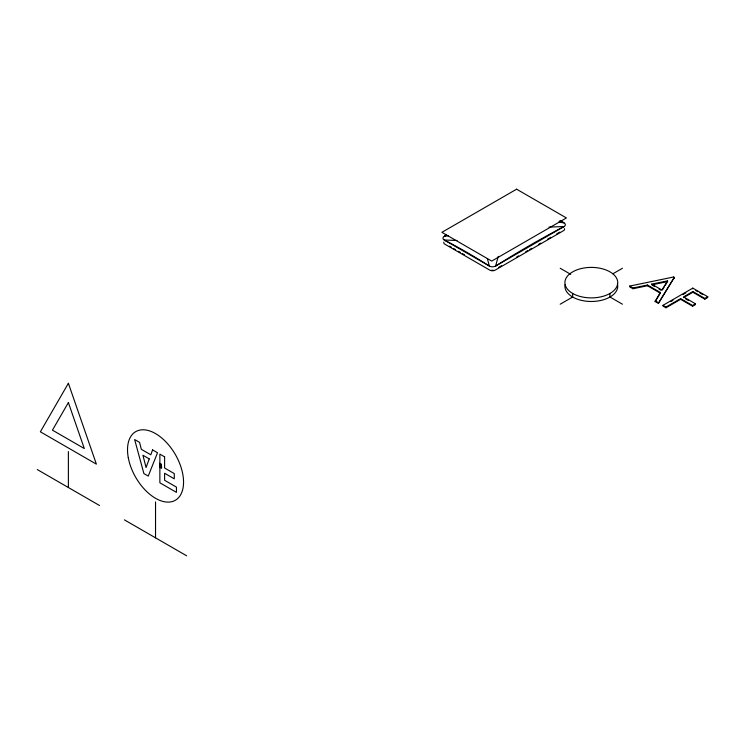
<?xml version="1.0" encoding="UTF-8"?>
<svg xmlns="http://www.w3.org/2000/svg" width="745" height="745" viewBox="0 0 745 745"><rect width="100%" height="100%" fill="white"/><g stroke="black" fill="none" stroke-linecap="round" stroke-linejoin="round"><path stroke-width="1.12" d="M498.247 256.401L495.602 266.058A4.405 2.542 0 0 1 489.381 266.058A588.522 339.785 60 0 0 444.244 240.002A4.405 2.542 0 0 1 444.244 236.407A1052.974 607.939 -60 0 1 446.19 235.178M655.162 301.529L660.284 292.44L647.442 285.018L632.989 288.008L629.665 286.089L629.665 286.806L632.989 288.725L647.442 285.745L660.284 293.158L655.162 301.529L658.384 303.383L674.29 277.429L673.564 277.01L629.665 286.089M667.585 280.865L661.877 290.029L651.679 284.143L651.679 284.869L667.585 281.582L667.585 280.865L651.679 284.143M662.445 289.833L664.158 287.086M665.304 285.251L667.008 282.504M658.384 303.383L674.29 277.429M446.255 235.243L444.244 236.407L448.555 235.699M498.601 267.436L501.608 265.704M516.648 257.016L518.65 255.861M525.672 251.81L527.674 250.646M529.686 249.491L531.688 248.336M538.71 244.286L540.712 243.121M547.724 239.071L550.732 237.338M556.748 233.865L559.756 232.133M560.193 304.211L572.644 297.022L572.644 293.428A26.41 15.245 0 0 1 571.508 272.558L573.855 271.208A26.41 15.245 0 0 1 609.997 271.86A26.41 15.245 0 0 1 611.133 292.729L608.786 294.079A26.41 15.245 0 0 1 572.644 293.428M612.874 273.797L622.447 268.265M707.75 296.743L704.835 298.428L692.878 291.528L683.538 296.92L695.485 303.82L695.485 304.537L692.571 306.223L680.613 299.322L665.983 307.769L663.003 306.046L663.003 305.329L692.813 288.119L707.75 296.743L707.75 297.46L704.835 299.145L692.878 292.245L683.538 297.637M670.956 301.464L672.94 300.31M682.876 294.573L685.856 292.86M663.003 305.329L665.983 307.052L680.613 298.605L692.571 305.506L695.485 303.82M548.99 227.113L564.086 226.517A4.405 2.542 0 0 0 564.086 222.923A588.522 339.785 60 0 0 560.193 220.455M457.02 240.495L444.244 240.002L489.381 266.058L487.323 258.552M558.694 222.047L564.086 222.923L560.072 220.604M674.29 278.146L673.564 277.01M695.802 290.569L697.795 291.714M699.788 292.86L702.768 294.592M685.521 298.792L688.51 300.514M652.611 285.4L654.464 286.471M659.092 289.144L660.945 290.215M655.162 300.803L658.384 302.666M560.193 268.265L570.763 274.365M622.447 304.211L609.959 297.004L609.959 293.409M449.542 246.167L451.535 247.321M453.528 248.467L455.521 249.622M458.51 251.344L460.503 252.499M462.496 253.645L464.489 254.799M159.709 463.809L161.106 464.619M159.709 464.349L161.106 465.159M159.709 464.889L161.106 465.7M159.709 465.429L161.581 466.51L161.581 468.121L159.709 467.05L159.709 463.269L161.106 464.079L161.106 467.851M159.709 465.97L161.581 467.05M159.709 466.51L161.581 467.581M37.25 469.546L99.504 505.492M124.406 519.861L186.66 555.807M704.835 298.428L704.835 299.145M692.813 288.119L692.813 288.837M692.878 291.528L692.878 292.245M692.571 305.506L692.571 306.223M680.613 298.605L680.613 299.322M665.983 307.052L665.983 307.769M660.284 292.44L660.284 293.158M647.442 285.018L647.442 285.745M632.989 288.008L632.989 288.725M160.641 463.809L160.641 467.581M160.175 463.539L160.175 467.32M155.537 501.897L155.537 537.834M68.382 451.572L68.382 487.519M617.409 283.854A26.41 15.245 0 0 1 611.133 296.324L608.786 297.674A26.41 15.245 0 0 1 579.331 299.825A26.41 15.245 0 0 1 565.027 284.804M443.89 242.097A3.734 2.16 0 0 0 444.858 244.183L489.847 270.156A3.734 2.16 0 0 0 495.136 270.156L563.471 230.708A3.734 2.16 0 0 0 564.44 228.622M493.218 270.212A2.943 1.695 0 0 1 491.756 270.212M152.576 449.896L150.807 454.795L141.336 449.328L139.557 442.381L134.631 439.541L143.897 473.578L148.236 476.083L157.512 452.746L152.576 449.896M149.224 458.883L146.067 467.543L142.919 455.242L149.224 458.883M68.382 383.284L40.36 431.802L96.394 464.154L68.382 383.284M68.382 402.57L52.448 430.154L84.306 448.546L68.382 402.57M516.611 189.193L441.906 232.319L491.709 261.076L566.423 217.95L516.611 189.193M564.086 226.517L495.602 266.058A1052.974 607.939 -60 0 1 564.086 226.517M164.608 456.843L159.868 454.105L159.868 482.797L176.444 492.361L176.444 487.118L164.608 480.283L164.608 473.252L174.274 478.83L174.274 473.587L164.608 468.009L164.608 456.843M128.261 457.588A39.615 22.872 60 0 0 174.712 500.603A39.615 22.872 60 0 0 163.63 439.652A39.615 22.872 60 0 0 128.261 457.588"/></g></svg>
